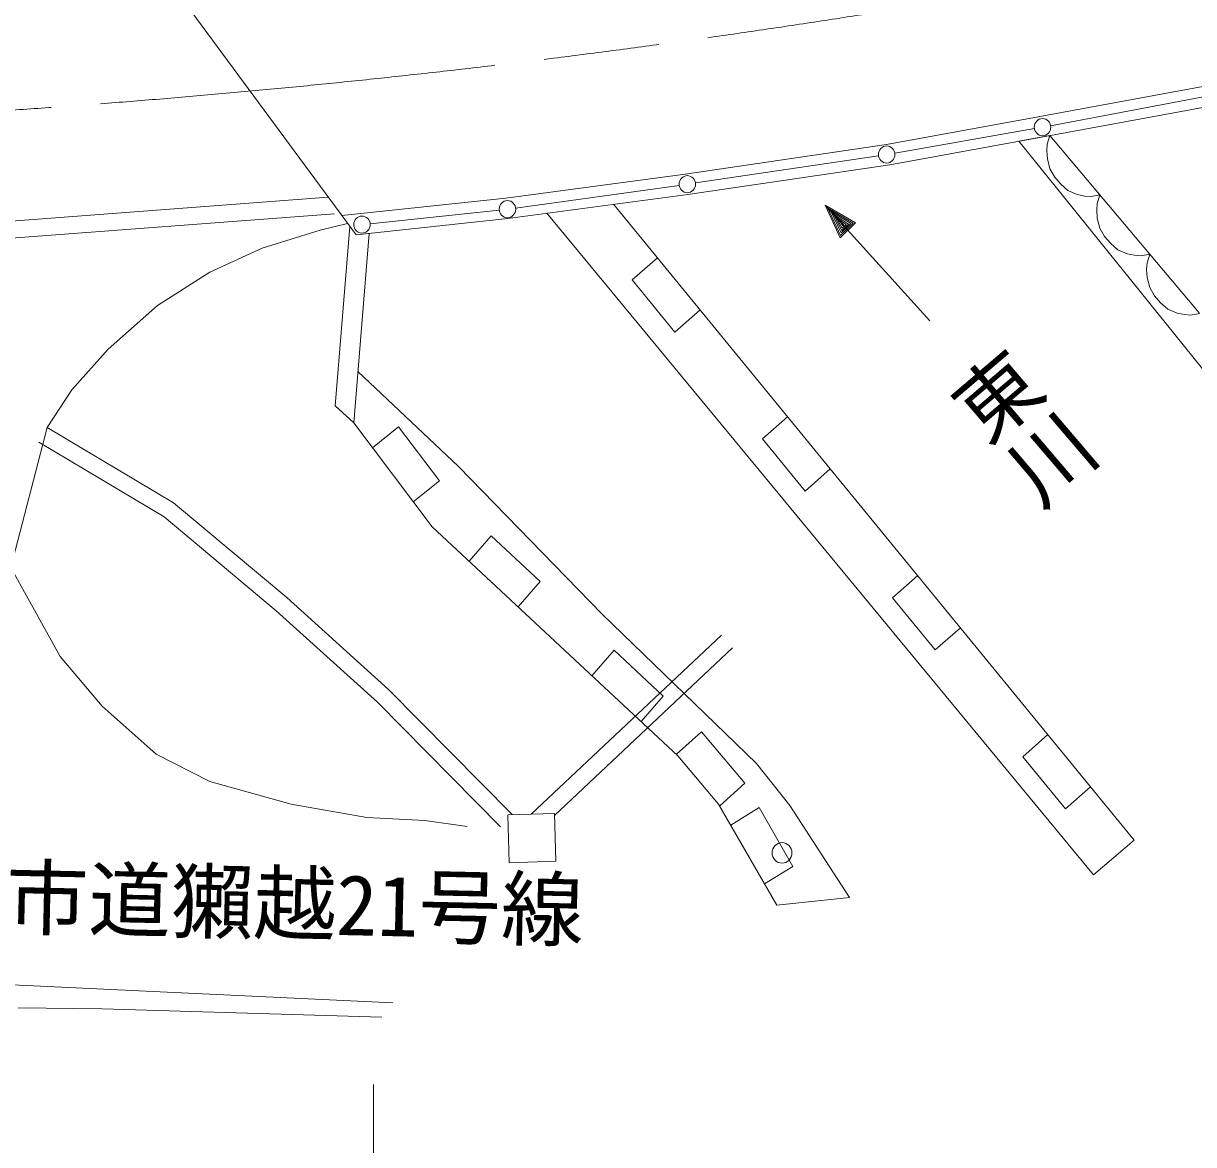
# Model space of a CAD drawing. Units: millimetres, scale not verified. Extents: x 40000 to 680000, y 20000 to 380000.
# Drawn here: x 126926 to 162358, y 243142 to 277103 of the extents above; entities that cross this region are included whole.
import ezdxf
from ezdxf.enums import TextEntityAlignment as Align

# ---------------------------------------------------------------- set-up
doc = ezdxf.new("R2010")
doc.units = ezdxf.units.MM
doc.header["$LTSCALE"] = 1000
doc.linetypes.add('CHAIN', pattern=[18.5, 12, -1.5, 3.5, -1.5])
for name, color, linetype, lineweight in [('M-BGD', 7, 'Continuous', 13), ('M-BMK', 2, 'CHAIN', 13), ('M-STR-HTXT', 7, 'Continuous', 13), ('M-STR-STR1', 1, 'Continuous', 13)]:
    doc.layers.add(name, color=color, linetype=linetype, lineweight=lineweight)
doc.layers.add('M-BGD-HTXT', color=7, linetype='Continuous')
doc.styles.add('@ＭＳ ゴシック', font='')
doc.styles.add('ＭＳ ゴシック', font='')
doc.styles.get('@ＭＳ ゴシック').set_extended_font_data('@MS Gothic')
doc.styles.get('ＭＳ ゴシック').set_extended_font_data('MS Gothic')

msp = doc.modelspace()

# ---------------------------------------------------------------- linework, layer by layer
at = {"layer": 'M-BGD'}
for p, q in [((163368, 275326), (157542, 274252)), ((158030, 274005), (165894, 275495)), ((157645, 273639), (163480, 274715)), ((163480, 274715), (157645, 273639)), ((157542, 274252), (153063, 273439)), ((153312, 273175), (157538, 273916)), ((153156, 272824), (157645, 273639)), ((157645, 273639), (153156, 272824)), ((157065, 273534), (158010, 273706)), ((158010, 273706), (157928, 273442)), ((158010, 273706), (162525, 268336)), ((153063, 273439), (146964, 272539)), ((160488, 269299), (157065, 273534)), ((157928, 273442), (157914, 273240)), ((157914, 273240), (157931, 273002)), ((147277, 272269), (152819, 273094)), ((157931, 273002), (158009, 272693)), ((146964, 272539), (141529, 271813)), ((147041, 271923), (153156, 272824)), ((153156, 272824), (147041, 271923)), ((158009, 272693), (158155, 272446)), ((141830, 271511), (146782, 272198)), ((158155, 272446), (158336, 272230)), ((158336, 272230), (158552, 272046)), ((103400, 269366), (136158, 271841)), ((141529, 271813), (136571, 271280)), ((141598, 271195), (147041, 271923)), ((147041, 271923), (141598, 271195)), ((158552, 272046), (158837, 271924)), ((158837, 271924), (159062, 271875)), ((159062, 271875), (159257, 271861)), ((159257, 271861), (159521, 271910)), ((159521, 271910), (159438, 271645)), ((137425, 271035), (141334, 271450)), ((144798, 271623), (160563, 252361)), ((154368, 268089), (151205, 271593)), ((151205, 271593), (151654, 270610)), ((152121, 271063), (151205, 271593)), ((151287, 271502), (151671, 270682)), ((152050, 271051), (151287, 271502)), ((151369, 271411), (151687, 270755)), ((151979, 271038), (151369, 271411)), ((159438, 271645), (159425, 271443)), ((159425, 271443), (159442, 271206)), ((103431, 268849), (136343, 271335)), ((136997, 270701), (141598, 271195)), ((141598, 271195), (136997, 270701)), ((159330, 251312), (142771, 271352)), ((151451, 271320), (151704, 270828)), ((151908, 271026), (151451, 271320)), ((151533, 271230), (151720, 270901)), ((151837, 271014), (151533, 271230)), ((151642, 271109), (151737, 270973)), ((151766, 271002), (151642, 271109)), ((151654, 270610), (152121, 271063)), ((159442, 271206), (159519, 270896)), ((135916, 270845), (134155, 270297)), ((136744, 271045), (135916, 270845)), ((136812, 270952), (136369, 265522)), ((137397, 270744), (136928, 265003)), ((151671, 270682), (152050, 271051)), ((151687, 270755), (151979, 271038)), ((151704, 270828), (151908, 271026)), ((151720, 270901), (151837, 271014)), ((151737, 270973), (151766, 271002)), ((159519, 270896), (159665, 270649)), ((159665, 270649), (159847, 270433)), ((159847, 270433), (160063, 270249)), ((134155, 270297), (132571, 269567)), ((146122, 270005), (145360, 269335)), ((160063, 270249), (160348, 270127)), ((160348, 270127), (160573, 270078)), ((160573, 270078), (160767, 270064)), ((160767, 270064), (161031, 270113)), ((161031, 270113), (160949, 269848)), ((160949, 269848), (160935, 269646)), ((160935, 269646), (160952, 269409)), ((132571, 269567), (130986, 268563)), ((145360, 269335), (146653, 267755)), ((165011, 263676), (160488, 269299)), ((160952, 269409), (161029, 269099)), ((161029, 269099), (161176, 268852)), ((161176, 268852), (161357, 268637)), ((161357, 268637), (161573, 268452)), ((130986, 268563), (129490, 267239)), ((146653, 267755), (147415, 268425)), ((161573, 268452), (161858, 268331)), ((161858, 268331), (162083, 268281)), ((162083, 268281), (162278, 268267)), ((162278, 268267), (162542, 268316)), ((129490, 267239), (128390, 266007)), ((137056, 266563), (140097, 263680)), ((128390, 266007), (127642, 264866)), ((136928, 265003), (136369, 265522)), ((150063, 265190), (149301, 264519)), ((127642, 264866), (126541, 260622)), ((127642, 264866), (131471, 262584)), ((139305, 261854), (136928, 265003)), ((138288, 264883), (137501, 264245)), ((139520, 263251), (138288, 264883)), ((127393, 264417), (131187, 262155)), ((149301, 264519), (150594, 262939)), ((140097, 263680), (144454, 259207)), ((150594, 262939), (151356, 263610)), ((138732, 262612), (139520, 263251)), ((131471, 262584), (134904, 259709)), ((131187, 262155), (134582, 259312)), ((146743, 254917), (139305, 261854)), ((141090, 261583), (140421, 260813)), ((142576, 260197), (141090, 261583)), ((126541, 260622), (128038, 257929)), ((141907, 259427), (142576, 260197)), ((154004, 260375), (153242, 259704)), ((134904, 259709), (137984, 256925)), ((153242, 259704), (154536, 258124)), ((134582, 259312), (137645, 256544)), ((144454, 259207), (149120, 254689)), ((154536, 258124), (155298, 258794)), ((142299, 253150), (148063, 258568)), ((143004, 253113), (148399, 258184)), ((144809, 258115), (144140, 257344)), ((146295, 256729), (144809, 258115)), ((128038, 257929), (129314, 256423)), ((137984, 256925), (141726, 253137)), ((137645, 256544), (141376, 252767)), ((145627, 255958), (146295, 256729)), ((129314, 256423), (130942, 254963)), ((147453, 255649), (146701, 254967)), ((148769, 254089), (147453, 255649)), ((157945, 255559), (157183, 254889)), ((130942, 254963), (132571, 254141)), ((147975, 253457), (146743, 254917)), ((157183, 254889), (158477, 253308)), ((149120, 254689), (150132, 253411)), ((132571, 254141), (135036, 253457)), ((148017, 253407), (148769, 254089)), ((158477, 253308), (159239, 253979)), ((135036, 253457), (137324, 253046)), ((149736, 250399), (147975, 253457)), ((149201, 253349), (148343, 252818)), ((150226, 251569), (149201, 253349)), ((150132, 253411), (151936, 250627)), ((137324, 253046), (139085, 252955)), ((143002, 253173), (141594, 253127)), ((141594, 253127), (141637, 251677)), ((143046, 251723), (143002, 253173)), ((139085, 252955), (140361, 252772)), ((160563, 252361), (159330, 251312)), ((141637, 251677), (143046, 251723)), ((149368, 251038), (150226, 251569)), ((151936, 250627), (149736, 250399)), ((122184, 248191), (138115, 247434)), ((129297, 247257), (126763, 247282)), ((137774, 247004), (129297, 247257))]:
    msp.add_line(p, q, dxfattribs=at)
for centre, major_axis in [((157784, 273959), (0, 259)), ((153066, 273131), (0, 259)), ((147029, 272232), (0, 259)), ((141583, 271477), (0, 259)), ((137177, 271009), (0, 259)), ((149896, 251977), (0, 311))]:
    msp.add_ellipse(centre, major_axis=major_axis, ratio=0.964395, dxfattribs=at)
at = {"layer": 'M-BMK'}
msp.add_ellipse((107171, 584729), major_axis=(0, 310905), ratio=0.964395, start_param=3.153636, end_param=3.345081, dxfattribs=at)
at = {"layer": 'M-STR-HTXT'}
msp.add_line((137522, 244960), (137522, 236441), dxfattribs=at)
at = {"layer": 'M-STR-STR1'}
msp.add_line((130292, 279806), (136997, 270701), dxfattribs=at)

# ---------------------------------------------------------------- texts
at = {"layer": 'M-BGD-HTXT', "style": '@ＭＳ ゴシック'}
msp.add_text('東川', height=1833, rotation=310.472, dxfattribs=at).set_placement((155576, 266761), align=Align.MIDDLE_LEFT)
at = {"layer": 'M-BGD-HTXT', "style": 'ＭＳ ゴシック'}
msp.add_text('市道獺越21号線', height=1833, rotation=358.712, dxfattribs=at).set_placement((126367, 249169), align=Align.BOTTOM_LEFT)

doc.saveas('drawing.dxf')
